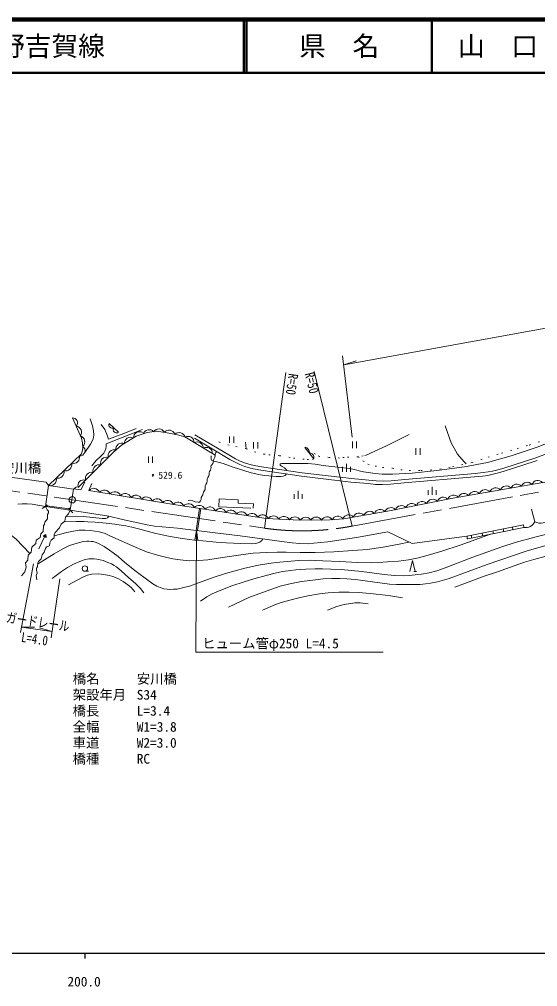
# Model space of a CAD drawing. Units: millimetres, scale not verified. Extents: x 40000 to 680000, y 20000 to 380000.
# Drawn here: x 255718 to 352808, y 198715 to 380000 of the extents above; entities that cross this region are included whole.
import ezdxf
from ezdxf.enums import TextEntityAlignment as Align

# ---------------------------------------------------------------- set-up
doc = ezdxf.new("R2010")
doc.units = ezdxf.units.MM
doc.header["$LTSCALE"] = 1000
for name, pattern in [('CHAIN', [18.5, 12, -1.5, 3.5, -1.5]), ('DASHED', [7.5, 6, -1.5]), ('DOTTED', [1.75, 0.25, -1.5])]:
    doc.linetypes.add(name, pattern=pattern)
for name, color, linetype, lineweight in [('M-BGD', 7, 'Continuous', 13), ('M-BMK', 2, 'CHAIN', 13), ('M-BMK-SRVR', 3, 'Continuous', 13), ('M-STR-HTXT', 7, 'Continuous', 13), ('M-STR-STR1', 1, 'Continuous', 13), ('M-TTL', 2, 'Continuous', 140), ('M-TTL-BAND', 7, 'Continuous', 25), ('M-TTL-LINE', 7, 'Continuous', 50)]:
    doc.layers.add(name, color=color, linetype=linetype, lineweight=lineweight)
doc.layers.add('M-BMK-HTXT', color=7, linetype='Continuous')
doc.layers.add('M-TTL-TXT', color=7, linetype='Continuous')
doc.styles.add('ＭＳ ゴシック', font='')
doc.styles.get('ＭＳ ゴシック').set_extended_font_data('MS Gothic')

# ---------------------------------------------------------------- blocks, each defined once
blk = doc.blocks.new('open_arrow')
at = {"color": 0, "linetype": 'Continuous', "lineweight": -2}
blk.add_lwpolyline([(7.5, 1.25), (0, 0), (7.5, -1.25)], dxfattribs=at)

msp = doc.modelspace()

# ---------------------------------------------------------------- hatches: boundary and pattern name
at = {"layer": 'M-BGD'}
for points in [[(260675, 288845, -0.41421), (260825, 288995, -0.41421), (260975, 288845, -1)], [(264944, 288240, -0.41421), (265094, 288390, -0.41421), (265244, 288240, -1)], [(260726, 282899), (260655, 283460), (260181, 283151)]]:
    msp.add_hatch(color=256, dxfattribs=at).paths.add_polyline_path(points)

# ---------------------------------------------------------------- linework, layer by layer
for p, q in [((272534, 304269), (274272, 302623)), ((295083, 301807), (295083, 300607)), ((295883, 301807), (295883, 300607)), ((298236, 299534), (298091, 300783)), ((299576, 300763), (299576, 299563)), ((300376, 300763), (300376, 299563)), ((309188, 299781), (310863, 297643)), ((318103, 300854), (318103, 299654)), ((318903, 300854), (318903, 299654)), ((329990, 299613), (329990, 298413)), ((330790, 299613), (330790, 298413)), ((279891, 298057), (279891, 296857)), ((280691, 298057), (280691, 296857)), ((238608, 296352), (260742, 293266)), ((316221, 295206), (316221, 296106)), ((316971, 295206), (316971, 296706)), ((317721, 295206), (317721, 296106)), ((269324, 292997), (268755, 291695)), ((333020, 290860), (333020, 292360)), ((307173, 290128), (307173, 291028)), ((307923, 290128), (307923, 291628)), ((308673, 290128), (308673, 291028)), ((332270, 290860), (332270, 291760)), ((333770, 290860), (333770, 291760)), ((260825, 288845), (265094, 288240)), ((352260, 285844), (351680, 288183)), ((348091, 284875), (348170, 284355)), ((350248, 284770), (350135, 285283)), ((260453, 283025), (259395, 280738)), ((260655, 283460), (260181, 283151)), ((260181, 283151), (260726, 282899)), ((260655, 283460), (260726, 282899)), ((339616, 282654), (339599, 283180)), ((340400, 283340), (340419, 282808)), ((342434, 283746), (342451, 283213)), ((344498, 284158), (344476, 283618)), ((346394, 284536), (346413, 284004)), ((267992, 276574), (268659, 276574)), ((329605, 276551), (330105, 276551))]:
    msp.add_line(p, q, dxfattribs=at)
at = {"layer": 'M-BGD', "linetype": 'DASHED'}
for p, q in [((288824, 284206), (289456, 288351)), ((289072, 284177), (289703, 288313))]:
    msp.add_line(p, q, dxfattribs=at)
at = {"layer": 'M-BGD'}
for points in [[(265653, 305307), (267354, 301492), (267526, 300607), (267626, 299507), (267369, 298578), (261198, 292648)], [(267970, 298847), (269061, 300368), (269523, 301308), (269652, 302048), (269636, 302892), (269413, 303816), (268998, 305107)], [(288606, 302127), (295266, 298171), (296224, 297640), (297107, 297204), (298071, 296830), (299148, 296518), (299999, 296338), (301070, 296152), (308669, 295017), (317922, 293932), (321197, 293626), (322534, 293495), (323871, 293454), (325343, 293519), (327919, 293751), (341075, 294901), (342575, 295043), (343556, 295170), (344340, 295312), (345355, 295577), (346444, 295891), (352440, 297849), (371239, 304800)], [(266708, 292252), (273333, 298882), (274823, 300191), (277624, 301862), (279679, 302561), (281416, 302789), (283380, 302534), (285367, 302135), (286692, 301746), (292381, 298315)], [(269304, 296321), (270080, 297339), (270893, 298088), (271540, 298713), (271736, 299066), (271892, 299519), (271984, 299998), (272000, 300440), (278784, 303136)], [(271039, 304100), (271708, 303118), (272146, 302070), (272420, 301303), (275304, 302377), (277575, 303342)], [(268755, 291695), (285045, 289023), (301936, 286449), (308288, 286112), (313873, 286185), (316478, 286406), (325376, 287938), (336617, 290187), (345936, 291817), (364495, 295080), (378279, 297732), (391399, 300220), (395802, 301054)], [(288499, 301486), (295159, 297530), (296117, 296999), (296999, 296563), (297963, 296189), (299040, 295876), (299891, 295697), (300962, 295511), (308561, 294376), (317815, 293290), (321089, 292985), (322426, 292853), (323763, 292812), (325235, 292878), (327812, 293109), (340968, 294259), (342467, 294401), (343448, 294529), (344232, 294670), (345247, 294935), (346336, 295250), (352333, 297207), (352698, 297342)], [(305821, 295442), (305638, 295726), (305390, 295940), (304970, 296211), (304574, 296421), (304569, 296612), (304616, 296701), (304905, 296738), (306505, 296775), (308914, 296771), (309753, 296730), (311120, 296613), (312611, 296372), (314208, 296207), (315976, 295995), (317874, 295732), (318472, 295609), (319395, 295356), (320207, 295200), (322357, 294863), (323702, 294746), (325649, 294733), (329274, 294967), (333954, 295475), (339083, 296132), (343391, 296954), (347825, 298201), (352693, 299846), (356732, 301405)], [(287313, 289854), (287801, 289897), (288246, 289791), (288677, 289586), (289215, 289487), (289483, 289501), (289674, 289748), (289766, 289996), (289802, 290384), (290091, 290879), (290190, 291395), (290381, 291685), (290509, 291911), (290530, 292561), (290622, 292854), (290827, 293151), (290870, 293504), (290891, 293900), (291018, 294126), (291237, 294423), (291294, 294642), (291282, 295032), (291356, 295290), (291495, 295523), (291614, 295780), (291644, 295988), (291613, 296220), (291654, 296368), (291759, 296524), (291952, 296777), (292083, 297176), (292145, 297582), (292245, 297840), (292372, 298106), (292392, 298540), (292493, 298828), (292649, 299021)], [(292083, 297176), (291723, 297368), (291648, 297594), (291632, 298182)], [(175814, 296671), (179845, 296672), (183672, 296600), (188462, 296359), (201061, 295204), (211851, 294121), (228425, 292171), (236213, 291083), (238170, 290728), (239672, 290373), (240997, 290018), (242003, 289675), (242914, 289320), (245181, 288347), (247713, 287188), (249807, 286136), (251214, 285344), (252516, 284504), (253604, 283747), (255099, 282559), (257709, 279905)], [(292083, 297176), (292714, 297096), (292973, 297041), (293227, 296944), (293904, 296733), (295798, 296078), (297787, 295419), (299167, 295042), (300606, 294728), (301555, 294536), (302463, 294440), (303851, 294332), (304674, 294338), (305135, 294367), (305483, 294533), (305770, 294793)], [(265873, 291982), (267264, 291810), (267974, 293260)], [(255440, 289117), (256248, 289223), (257185, 289223), (258103, 289124), (260617, 288696)], [(256123, 275731), (256727, 276439), (256981, 277335), (256896, 278121), (257319, 278647), (257370, 279579), (257954, 280140), (258034, 281050), (258828, 281764), (258896, 282414), (259586, 282894), (259767, 283589), (260152, 284026), (260232, 285106), (260426, 285375), (260461, 285793), (261004, 286370), (261010, 287233), (261174, 287495), (261196, 287820), (260914, 288049), (260617, 288696)], [(265267, 288013), (264908, 287332), (264361, 286690), (264236, 285976), (263531, 285374), (263244, 284688), (262450, 283856), (262245, 283416), (262210, 282817), (261700, 282399), (261446, 281903), (261369, 281304), (260821, 281135), (260604, 280826), (260383, 280162), (259967, 279638), (259798, 278899), (259296, 278383), (259155, 278129), (259129, 277402), (258941, 277121), (258947, 276752), (259059, 276231), (258849, 275771), (258974, 274981)], [(272501, 286903), (272252, 286595), (271917, 286454), (271233, 286454), (267759, 286855), (264541, 286901)], [(265267, 288013), (272501, 286903), (275058, 286283), (279651, 285242), (281056, 285031), (285361, 284612), (292407, 283786), (297093, 283197), (304903, 282114), (306821, 281882), (308263, 281741), (309809, 281734), (310874, 281815), (313503, 282053), (318904, 282870), (324757, 283949), (329274, 281753), (339543, 283169), (350135, 285283)], [(264099, 285859), (266420, 285906), (267820, 285889), (268575, 285841), (269911, 285741), (272005, 285571), (273620, 285394), (274820, 285218), (275678, 285065), (276763, 284811), (278263, 284423), (281296, 283657), (283984, 283069), (285834, 282751), (287617, 282509), (288523, 282380), (290058, 282268), (292603, 281991), (294461, 281903), (297218, 281756), (299270, 281726), (300027, 281761), (300415, 281873), (300756, 282044), (301056, 282249), (301262, 282502), (301316, 282611)], [(339616, 282654), (339713, 282667), (350248, 284770)], [(259147, 277897), (262217, 279852), (263856, 280790), (265084, 281367), (266535, 281855), (267752, 282141), (268338, 282192), (268736, 282197), (269201, 282169), (269571, 282119), (269924, 282024), (270445, 281800), (271577, 281217), (272611, 280549), (273306, 280033), (274203, 279350), (275477, 278199), (277579, 276513), (279779, 274896), (280726, 274207), (281477, 273758), (282066, 273506), (282781, 273290), (283386, 273184), (284014, 273150), (284563, 273184), (285292, 273234), (286021, 273368), (286803, 273559), (287565, 273783), (289308, 274383), (292198, 275472), (294328, 276150), (297952, 277126), (300512, 277699), (302479, 278030), (303845, 278218), (305895, 278387), (308051, 278556), (310190, 278619), (311148, 278584), (312543, 278507), (315780, 278415), (319057, 278218), (321662, 278154), (322979, 278196), (324656, 278302), (326726, 278479), (328607, 278726), (330467, 279092), (331876, 279430), (334890, 280318), (338318, 281428), (343975, 283517)], [(262231, 283176), (264599, 283820), (265871, 284102), (266910, 284240), (267972, 284245), (269058, 284199), (269838, 284102), (270663, 283947), (271139, 283832), (271777, 283614), (272569, 283270), (273815, 282730), (278012, 280822), (279505, 280231), (281626, 279575), (283096, 279207), (284445, 278920), (285827, 278701), (287527, 278540), (289364, 278580), (291006, 278718), (292935, 278994), (296794, 279597), (299507, 279931), (302045, 280086), (303989, 280161), (305706, 280149), (308345, 280097), (311159, 280080), (314642, 280194), (318181, 280425), (320846, 280660), (323887, 281074), (326853, 281614), (328701, 282031)], [(289672, 270948), (290845, 271779), (291849, 272316), (293462, 273043), (295519, 273816), (297842, 274608), (299619, 275142), (301928, 275775), (303653, 276209), (305011, 276491), (306559, 276723), (307491, 276820), (309376, 276946), (311126, 276997), (312531, 276997), (314058, 276954), (315997, 276882), (317949, 276723), (319849, 276535), (324050, 275984), (326003, 275774), (327753, 275701), (328716, 275759), (329878, 275875), (331061, 276034), (332499, 276288), (333951, 276658), (335455, 277183), (340656, 279181), (346088, 281122), (348575, 281941), (352277, 282959), (355766, 283817)], [(294918, 269830), (298723, 271618), (301957, 272836), (304596, 273740), (306385, 274191), (308581, 274627), (311168, 274988), (312643, 275140), (314270, 275233), (315767, 275228), (317045, 275171), (318667, 275010), (325060, 274164), (326398, 274058), (328121, 274058), (329936, 274059), (330802, 274111), (331825, 274189), (332766, 274339), (334023, 274580), (336231, 275223), (343366, 277820), (350627, 280321), (354778, 281526)], [(337316, 273600), (339815, 274524), (342818, 275625), (345278, 276487), (348399, 277593), (350323, 278261), (352120, 278786), (354433, 279415)], [(261849, 275181), (263641, 276534), (264746, 277282), (265854, 277903), (267040, 278422), (267874, 278693), (268741, 278864), (269220, 278918), (269759, 278899), (270244, 278851), (270835, 278732), (271402, 278561), (272312, 278232), (272958, 277940), (273496, 277650), (273911, 277369), (274855, 276582), (276195, 275419), (277520, 274202), (278392, 273317), (279045, 272550)], [(328855, 276551), (329355, 278551), (329855, 276551)], [(264950, 273991), (267617, 275453), (268460, 275829), (269295, 276025), (270635, 276055), (271460, 275979), (272612, 275799), (273440, 275513), (274291, 275152), (275149, 274663), (276060, 273993), (276714, 273429), (277339, 272714)], [(301281, 269280), (303550, 270262), (304773, 270689), (307803, 271550), (309768, 271941), (311917, 272316), (313545, 272509), (315570, 272653), (317532, 272630), (319260, 272562), (321419, 272373), (324847, 271994), (327469, 271600)], [(313437, 269300), (315179, 269959), (316317, 270291), (316908, 270416), (317836, 270548), (318556, 270625), (319535, 270626), (320042, 270568), (321032, 270441)]]:
    msp.add_lwpolyline(points, dxfattribs=at)
at = {"layer": 'M-BGD', "linetype": 'DASHED'}
for points in [[(335508, 303821), (336621, 300629), (337816, 298528), (339032, 297045), (339418, 296696)], [(320683, 298338), (324486, 300091), (328716, 302205)]]:
    msp.add_lwpolyline(points, dxfattribs=at)
at = {"layer": 'M-BGD', "linetype": 'DOTTED'}
for points in [[(298236, 299534), (295005, 300204), (292373, 301010)], [(319203, 298029), (320090, 297239), (321010, 296666), (322373, 296277), (323758, 296028), (325630, 295898), (327207, 295583), (328743, 295464), (330951, 295431), (332747, 295529), (334468, 295704), (336865, 296132), (340512, 296938), (343512, 297929), (346031, 298713), (348955, 299562), (351249, 300217), (355854, 301623)], [(298236, 299534), (299758, 298920), (301502, 298540), (302472, 298380), (304473, 298220), (307076, 297779), (309613, 297493), (310608, 297518), (310863, 297643)], [(320683, 298338), (320134, 298169), (319203, 298029), (316575, 297886), (315715, 297775), (313775, 297910), (311934, 298082), (311171, 298510), (309972, 299225)]]:
    msp.add_lwpolyline(points, dxfattribs=at)
at = {"layer": 'M-BGD', "linetype": 'DASHED'}
msp.add_lwpolyline([(293173, 290108), (293103, 288641), (299490, 288379), (299554, 289224), (296693, 289311), (296710, 289952)], close=True, dxfattribs=at)
at = {"layer": 'M-BGD'}
for centre, radius in [((280752, 294564), 150), ((260825, 288845), 150), ((265094, 288240), 150), ((267992, 277074), 500)]:
    msp.add_circle(centre, radius, dxfattribs=at)
for centre, radius, start, end in [((265681, 304385), 922, 316.35719, 91.70877), ((266218, 302596), 1160, 324.51817, 83.54779), ((273123, 304020), 639, 157.16765, 295.9576), ((273919, 303121), 610, 147.79106, 305.33419), ((280027, 301945), 1152, 42.19259, 161.68392), ((281838, 302084), 1149, 26.75473, 146.44204), ((283742, 301844), 1160, 20.12859, 139.20377), ((266810, 300831), 1147, 312.33226, 72.10145), ((276537, 300528), 1160, 61.30018, 180.3298), ((278254, 301552), 1160, 61.30018, 180.3298), ((285636, 301412), 1157, 14.85368, 134.09243), ((287306, 300688), 1160, 359.39515, 118.42477), ((267045, 299165), 978, 265.33936, 56.65765), ((273491, 298180), 1160, 74.31416, 193.3888), ((274948, 299449), 1154, 68.22948, 187.62031), ((289019, 299655), 1160, 359.39515, 118.42477), ((290731, 298622), 1160, 359.39515, 118.42477), ((309137, 298878), 904, 349.4414, 86.7295), ((265837, 297922), 1160, 254.34716, 13.37678), ((272073, 296788), 1160, 75.5067, 194.53632), ((310121, 297924), 794, 339.26804, 96.90285), ((264395, 296537), 1160, 254.34716, 13.37678), ((270659, 295373), 1160, 75.5067, 194.53632), ((261511, 293765), 1160, 254.34716, 13.37678), ((262953, 295151), 1160, 254.34716, 13.37678), ((267831, 292544), 1160, 75.5067, 194.53632), ((269245, 293958), 1160, 75.5067, 194.53632), ((269647, 290952), 1160, 21.17065, 140.20027), ((344947, 291047), 1160, 40.40763, 159.43725), ((346917, 291392), 1160, 40.45143, 159.48105), ((348887, 291738), 1160, 40.4539, 159.48352), ((350857, 292085), 1160, 40.4539, 159.48352), ((352827, 292431), 1160, 40.4539, 159.48352), ((271621, 290628), 1160, 21.17065, 140.20027), ((273594, 290305), 1160, 21.17065, 140.20027), ((275568, 289981), 1160, 21.17065, 140.20027), ((277542, 289657), 1160, 21.17065, 140.20027), ((279515, 289334), 1160, 21.17065, 140.20027), ((281489, 289010), 1160, 21.17065, 140.20027), ((335118, 289287), 1160, 41.79769, 160.82732), ((337072, 289661), 1160, 40.85409, 159.89007), ((339037, 290013), 1160, 40.40763, 159.43725), ((341007, 290358), 1160, 40.40763, 159.43725), ((342977, 290702), 1160, 40.40763, 159.43725), ((283462, 288686), 1160, 21.17065, 140.20027), ((285442, 288370), 1160, 21.65393, 140.68474), ((287421, 288066), 1160, 21.81874, 140.84836), ((289398, 287764), 1160, 21.81874, 140.84836), ((291375, 287463), 1160, 21.81874, 140.84836), ((293352, 287161), 1160, 21.81874, 140.84836), ((325300, 287339), 1160, 40.88199, 159.92025), ((327273, 287718), 1160, 41.79769, 160.82732), ((329234, 288110), 1160, 41.79769, 160.82732), ((331195, 288502), 1160, 41.79769, 160.82732), ((333157, 288895), 1160, 41.79769, 160.82732), ((295329, 286860), 1160, 21.81874, 140.84836), ((297306, 286559), 1160, 21.81874, 140.84836), ((299284, 286257), 1160, 21.81874, 140.84836), ((301275, 285976), 1159, 22.92511, 142.03211), ((303310, 285786), 1160, 27.45324, 146.48286), ((305307, 285680), 1160, 27.45324, 146.48286), ((307305, 285576), 1160, 27.53698, 146.57138), ((309341, 285537), 1160, 31.23156, 150.26118), ((311341, 285563), 1160, 31.23156, 150.26118), ((313350, 285607), 1160, 32.155, 151.22964), ((315378, 285722), 1160, 35.34087, 154.37049), ((317407, 285976), 1160, 39.86531, 158.92076), ((319383, 286309), 1160, 40.25646, 159.28608), ((321354, 286648), 1160, 40.25646, 159.28608), ((323325, 286988), 1160, 40.25646, 159.28608), ((350555, 286615), 1871, 260.5482, 335.67509), ((353401, 288159), 2580, 243.76425, 317.35059)]:
    msp.add_arc(centre, radius, start, end, dxfattribs=at)
at = {"layer": 'M-BMK'}
for p, q in [((189041, 301302), (301629, 284636)), ((318069, 285032), (394443, 298936))]:
    msp.add_line(p, q, dxfattribs=at)
msp.add_arc((308661, 334139), 50000, 261.91465, 280.84499, dxfattribs=at)
at = {"layer": 'M-BMK-SRVR'}
msp.add_circle((265632, 289964), 600, dxfattribs=at)
at = {"layer": 'M-STR-HTXT'}
for p, q in [((318043, 301726), (316282, 316956)), ((316481, 315236), (318811, 316007)), ((301629, 284636), (305624, 313789)), ((318069, 285032), (310936, 314024)), ((255930, 265088), (258360, 277938)), ((261660, 264078), (263272, 275171)), ((256121, 266100), (261831, 265255)), ((256121, 266100), (258576, 266082)), ((261831, 265255), (259476, 265949))]:
    msp.add_line(p, q, dxfattribs=at)
for points in [[(316481, 315236), (389070, 328451), (403681, 330765), (408385, 331502)], [(288884, 284199), (288785, 261420), (323882, 261420)]]:
    msp.add_lwpolyline(points, dxfattribs=at)
at = {"layer": 'M-STR-STR1'}
for p, q in [((261198, 292648), (260617, 288696)), ((265848, 291965), (265267, 288013))]:
    msp.add_line(p, q, dxfattribs=at)
for points in [[(260742, 293266), (261198, 292648), (265848, 291965), (266424, 292361)], [(260013, 288343), (260617, 288696), (265267, 288013), (265739, 287496)]]:
    msp.add_lwpolyline(points, dxfattribs=at)
at = {"layer": 'M-TTL'}
msp.add_line((680000, 380000), (40000, 380000), dxfattribs=at)
at = {"layer": 'M-TTL-BAND'}
for p, q in [((40000, 205000), (579000, 205000)), ((268000, 205000), (268000, 204000))]:
    msp.add_line(p, q, dxfattribs=at)
at = {"layer": 'M-TTL-LINE'}
for p, q in [((297750, 380000), (297750, 370000)), ((298250, 380000), (298250, 370000)), ((333000, 380000), (333000, 370000)), ((40000, 370000), (680000, 370000))]:
    msp.add_line(p, q, dxfattribs=at)

# ---------------------------------------------------------------- block references
at = {"layer": 'M-STR-HTXT', "xscale": 240, "yscale": 240, "rotation": 269.7}
msp.add_blockref('open_arrow', (288884, 284199), dxfattribs=at)

# ---------------------------------------------------------------- texts
at = {"layer": 'M-BGD', "style": 'ＭＳ ゴシック'}
msp.add_text('529.6', height=1320, dxfattribs=at).set_placement((281752, 294564), align=Align.MIDDLE_LEFT)
at = {"layer": 'M-BMK-HTXT', "style": 'ＭＳ ゴシック'}
msp.add_text('安川橋', height=1833, rotation=359.95, dxfattribs=at).set_placement((252299, 294494), align=Align.BOTTOM_LEFT)
at = {"layer": 'M-STR-HTXT', "style": 'ＭＳ ゴシック', "width": 0.8}
msp.add_text('R=50', height=1833, rotation=283.821, dxfattribs=at).set_placement((310936, 314024), align=Align.TOP_LEFT)
msp.add_text('R=50', height=1833, rotation=262.197, dxfattribs=at).set_placement((305624, 313789), align=Align.BOTTOM_LEFT)
for s, p in [('ガードレール', (258969, 265626)), ('L=4.0', (258360, 262436))]:
    msp.add_text(s, height=1833, rotation=351.579, dxfattribs=at).set_placement(p, align=Align.BOTTOM_CENTER)
at = {"layer": 'M-STR-HTXT', "style": 'ＭＳ ゴシック'}
msp.add_text('ヒューム管φ250 L=4.5', height=1833, dxfattribs=at).set_placement((289950, 261573), align=Align.BOTTOM_LEFT)
for s, p in [('橋名', (265716, 254960)), ('橋名', (265716, 254960)), ('安川橋', (277716, 254949)), ('安川橋', (277716, 254949)), ('架設年月', (265714, 251960)), ('架設年月', (265714, 251960)), ('S34', (277714, 251949)), ('S34', (277714, 251949)), ('橋長', (265711, 248960)), ('橋長', (265711, 248960)), ('L=3.4', (277711, 248949)), ('L=3.4', (277711, 248949)), ('全幅', (265709, 245960)), ('全幅', (265709, 245960)), ('W1=3.8', (277709, 245949)), ('W1=3.8', (277709, 245949)), ('車道', (265706, 242960)), ('車道', (265706, 242960)), ('W2=3.0', (277706, 242949)), ('W2=3.0', (277706, 242949)), ('橋種', (265703, 239960)), ('橋種', (265703, 239960)), ('RC', (277703, 239949)), ('RC', (277703, 239949))]:
    msp.add_text(s, height=1833, rotation=359.95, dxfattribs=at).set_placement(p, align=Align.BOTTOM_LEFT)
at = {"layer": 'M-TTL-BAND', "style": 'ＭＳ ゴシック'}
msp.add_text('200.0', height=1833, dxfattribs=at).set_placement((267844, 198195), align=Align.BOTTOM_CENTER)
at = {"layer": 'M-TTL-TXT', "style": 'ＭＳ ゴシック'}
msp.add_text('主要地方道\u3000鹿野吉賀線', height=3666, dxfattribs=at).set_placement((216734, 375000), align=Align.MIDDLE_LEFT)
for s, p in [('県\u3000名', (315625, 375000)), ('山\u3000口\u3000県', (350375, 375000))]:
    msp.add_text(s, height=3666, dxfattribs=at).set_placement(p, align=Align.MIDDLE_CENTER)

doc.saveas('drawing.dxf')
